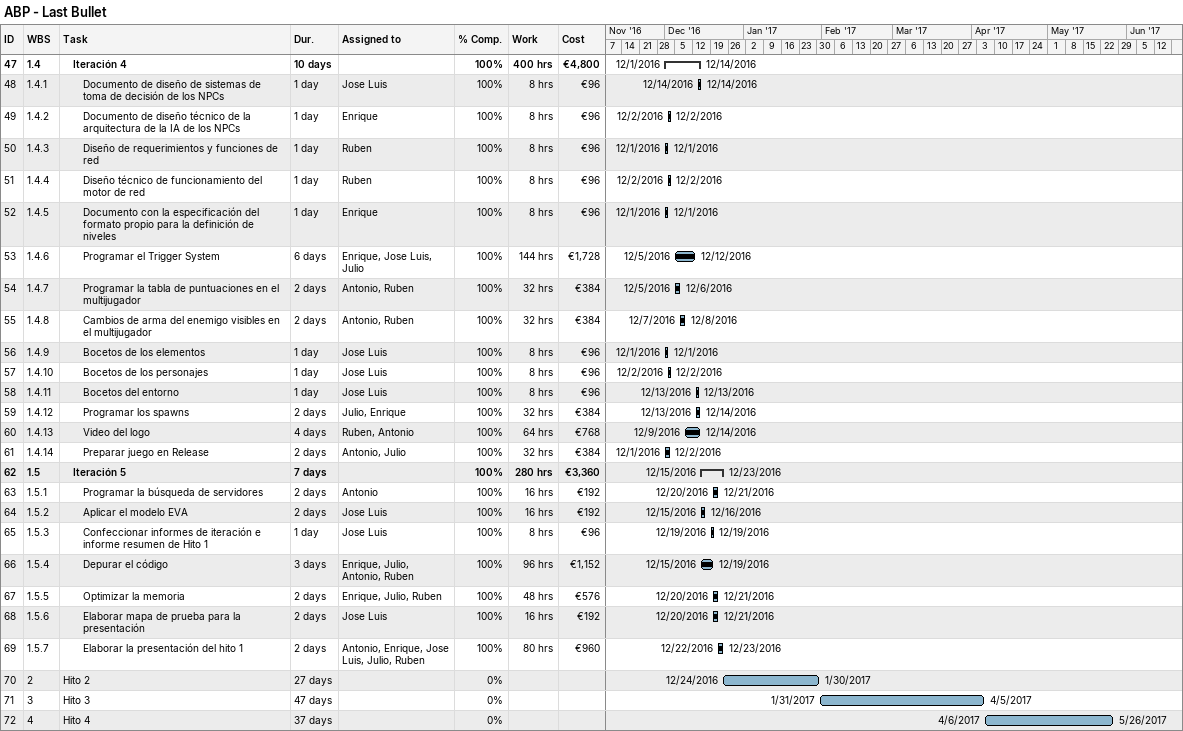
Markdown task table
ABP - Last Bullet

| ID | WBS | Task | Duration | Start | Finish | Resources | % complete | Work (h) | Cost (€) |
|---|---|---|---|---|---|---|---|---|---|
| 47 | 1.4 | **Iteración 4** | 10d | 2016-12-01 | 2016-12-14 |  | 100 | 400 | 4800 |
| 48 | 1.4.1 | Documento de diseño de sistemas de toma de decisión de los NPCs | 1d | 2016-12-14 | 2016-12-14 | Jose Luis | 100 | 8 | 96 |
| 49 | 1.4.2 | Documento de diseño técnico de la arquitectura de la IA de los NPCs | 1d | 2016-12-02 | 2016-12-02 | Enrique | 100 | 8 | 96 |
| 50 | 1.4.3 | Diseño de requerimientos y funciones de red | 1d | 2016-12-01 | 2016-12-01 | Ruben | 100 | 8 | 96 |
| 51 | 1.4.4 | Diseño técnico de funcionamiento del motor de red | 1d | 2016-12-02 | 2016-12-02 | Ruben | 100 | 8 | 96 |
| 52 | 1.4.5 | Documento con la especificación del formato propio para la definición de niveles | 1d | 2016-12-01 | 2016-12-01 | Enrique | 100 | 8 | 96 |
| 53 | 1.4.6 | Programar el Trigger System | 6d | 2016-12-05 | 2016-12-12 | Enrique, Jose Luis, Julio | 100 | 144 | 1728 |
| 54 | 1.4.7 | Programar la tabla de puntuaciones en el multijugador | 2d | 2016-12-05 | 2016-12-06 | Antonio, Ruben | 100 | 32 | 384 |
| 55 | 1.4.8 | Cambios de arma del enemigo visibles en el multijugador | 2d | 2016-12-07 | 2016-12-08 | Antonio, Ruben | 100 | 32 | 384 |
| 56 | 1.4.9 | Bocetos de los elementos | 1d | 2016-12-01 | 2016-12-01 | Jose Luis | 100 | 8 | 96 |
| 57 | 1.4.10 | Bocetos de los personajes | 1d | 2016-12-02 | 2016-12-02 | Jose Luis | 100 | 8 | 96 |
| 58 | 1.4.11 | Bocetos del entorno | 1d | 2016-12-13 | 2016-12-13 | Jose Luis | 100 | 8 | 96 |
| 59 | 1.4.12 | Programar los spawns | 2d | 2016-12-13 | 2016-12-14 | Julio, Enrique | 100 | 32 | 384 |
| 60 | 1.4.13 | Video del logo | 4d | 2016-12-09 | 2016-12-14 | Ruben, Antonio | 100 | 64 | 768 |
| 61 | 1.4.14 | Preparar juego en Release | 2d | 2016-12-01 | 2016-12-02 | Antonio, Julio | 100 | 32 | 384 |
| 62 | 1.5 | **Iteración 5** | 7d | 2016-12-15 | 2016-12-23 |  | 100 | 280 | 3360 |
| 63 | 1.5.1 | Programar la búsqueda de servidores | 2d | 2016-12-20 | 2016-12-21 | Antonio | 100 | 16 | 192 |
| 64 | 1.5.2 | Aplicar el modelo EVA | 2d | 2016-12-15 | 2016-12-16 | Jose Luis | 100 | 16 | 192 |
| 65 | 1.5.3 | Confeccionar informes de iteración e informe resumen de Hito 1 | 1d | 2016-12-19 | 2016-12-19 | Jose Luis | 100 | 8 | 96 |
| 66 | 1.5.4 | Depurar el código | 3d | 2016-12-15 | 2016-12-19 | Enrique, Julio, Antonio, Ruben | 100 | 96 | 1152 |
| 67 | 1.5.5 | Optimizar la memoria | 2d | 2016-12-20 | 2016-12-21 | Enrique, Julio, Ruben | 100 | 48 | 576 |
| 68 | 1.5.6 | Elaborar mapa de prueba para la presentación | 2d | 2016-12-20 | 2016-12-21 | Jose Luis | 100 | 16 | 192 |
| 69 | 1.5.7 | Elaborar la presentación del hito 1 | 2d | 2016-12-22 | 2016-12-23 | Antonio, Enrique, Jose Luis, Julio, Ruben | 100 | 80 | 960 |
| 70 | 2 | Hito 2 | 27d | 2016-12-24 | 2017-01-30 |  | 0 |  |  |
| 71 | 3 | Hito 3 | 47d | 2017-01-31 | 2017-04-05 |  | 0 |  |  |
| 72 | 4 | Hito 4 | 37d | 2017-04-06 | 2017-05-26 |  | 0 |  |  |
